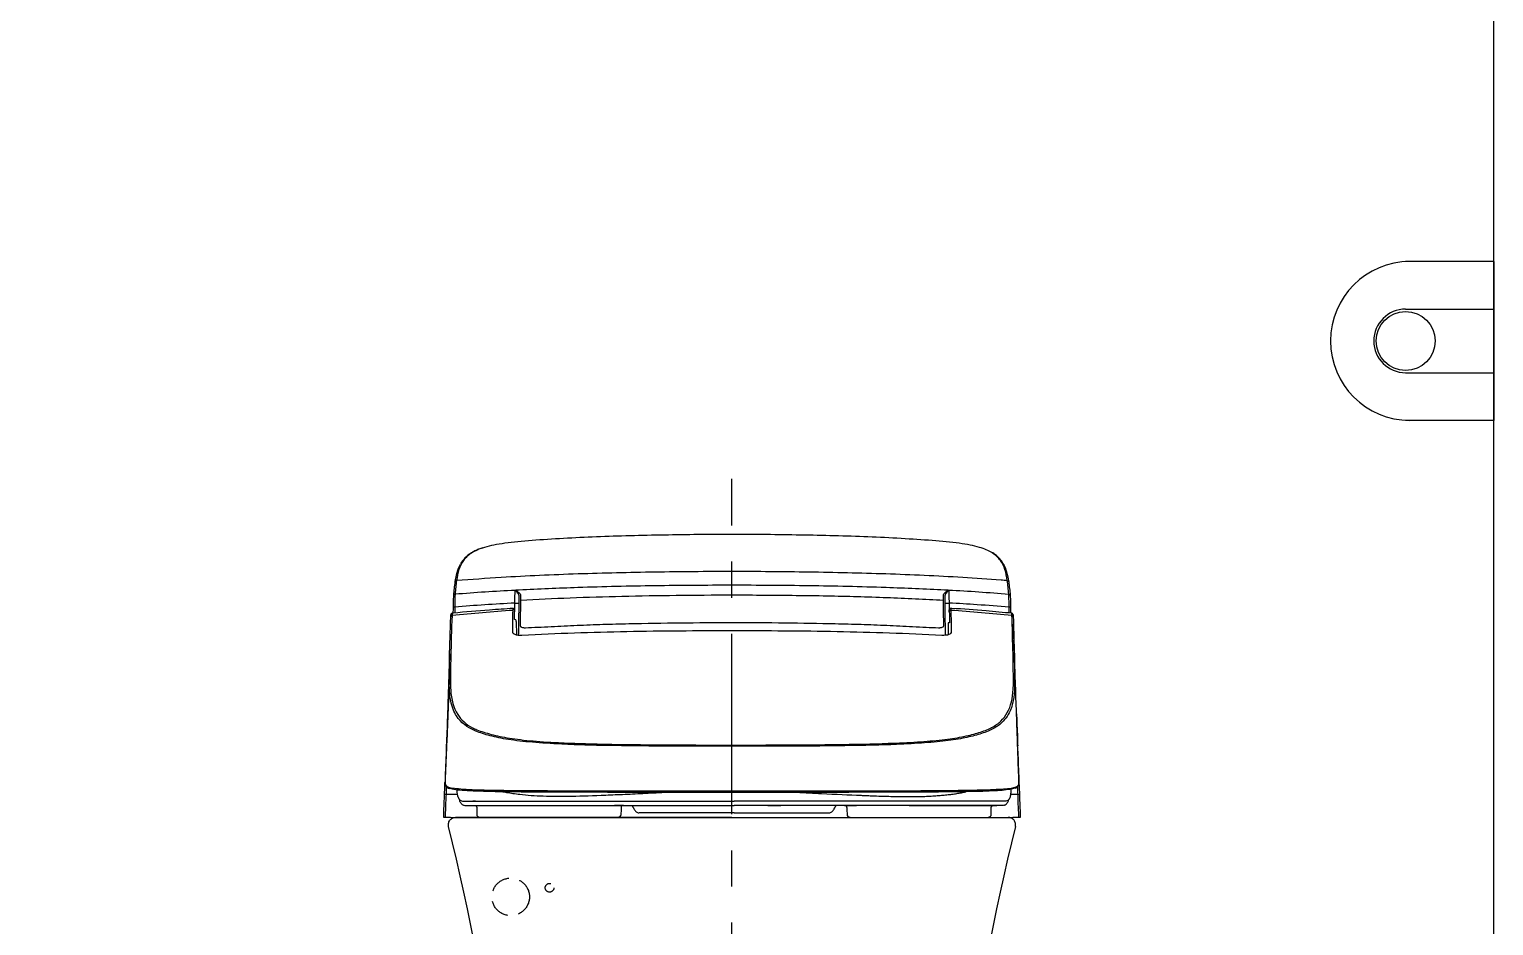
# Model space of a CAD drawing. Extents: x 5956 to 12061, y 2783 to 5292.
# Drawn here: x 7088 to 8102, y 3417 to 4038 of the extents above; entities that cross this region are included whole.
import ezdxf

# ---------------------------------------------------------------- set-up
doc = ezdxf.new("R2010")
doc.units = 0
doc.header["$LTSCALE"] = 20
doc.header["$MEASUREMENT"] = 0
doc.linetypes.add('CENTER', pattern=[2, 1.25, -0.25, 0.25, -0.25])
doc.linetypes.add('HIDDEN', pattern=[0.375, 0.25, -0.125])
doc.layers.get('0').update_dxf_attribs({"linetype": 'CONTINUOUS'})
for name, color, linetype in [('1', 7, 'CONTINUOUS'), ('4', 4, 'CONTINUOUS'), ('6', 6, 'CONTINUOUS'), ('66', 7, 'CONTINUOUS')]:
    doc.layers.add(name, color=color, linetype=linetype)

msp = doc.modelspace()

# ---------------------------------------------------------------- linework, layer by layer
at = {"color": 1, "linetype": 'CENTER', "ltscale": 5}
msp.add_line((7574.8, 3094), (7574.8, 3726.3), dxfattribs=at)
at = {"color": 7, "linetype": 'HIDDEN', "ltscale": 3}
for centre, radius in [((7421.6, 3436.8), 13), ((7448.5, 3443.1), 3)]:
    msp.add_circle(centre, radius, dxfattribs=at)
at = {"color": 7}
for centre, start, end in [((5830.3, 3098.5), 0.584, 14.0382), ((9319.4, 3098.5), 165.9618, 179.416)]:
    msp.add_arc(centre, 1595.9, start, end, dxfattribs=at)
msp.add_open_spline([(7378.5, 3485.6), (7378.5, 3485.9), (7378.4, 3486.6), (7378.5, 3487.7), (7378.8, 3488.8), (7379.4, 3489.9), (7380.3, 3490.7), (7381.3, 3491.3), (7382.4, 3491.7), (7383.1, 3491.8), (7383.4, 3491.8)], degree=3, knots=[0, 0, 0, 0, 0.114974, 0.238051, 0.367333, 0.500001, 0.632668, 0.76195, 0.885027, 1, 1, 1, 1], dxfattribs=at)
at = {"layer": '1', "color": 0, "linetype": 'Continuous'}
for p, q in [((7574.8, 3667.6), (7574.8, 3667.6)), ((7424.3, 3629), (7424.4, 3640.3)), ((7424.3, 3635.6), (7424.3, 3634.3)), ((7725.2, 3640.3), (7725.5, 3626.5)), ((7425.5, 3627.5), (7425.6, 3618.3)), ((7725.5, 3626.5), (7724.6, 3626.5)), ((7724.6, 3626.5), (7724.6, 3618.5)), ((7380.2, 3491.8), (7574.8, 3491.8)), ((7398.1, 3498.6), (7398.1, 3494)), ((7498, 3493.8), (7498.3, 3497)), ((7498.3, 3497), (7498.3, 3498.6)), ((7654.3, 3498.6), (7654.3, 3497)), ((7654.3, 3497), (7654.5, 3493.8)), ((7754.4, 3494), (7754.4, 3498.6))]:
    msp.add_line(p, q, dxfattribs=at)
for centre, start, end in [((7400.1, 3494), 180, 270), ((7496, 3494), 270, 355), ((7656.5, 3494), 185, 270), ((7752.4, 3494), 270, 0)]:
    msp.add_arc(centre, 2, start, end, dxfattribs=at)
for centre, major_axis, ratio, start_param, end_param in [((7383.2, 3645.7), (0.996, -0.085), 0.906954, 1.720585, 3.218825), ((7766.5, 3645.6), (-0.996, -0.085), 0.906975, 3.064339, 4.563118), ((7381.1, 3630.7), (0.999, -0.034), 0.896158, 1.691812, 3.142718), ((7382.9, 3637.5), (1, -0.014), 0.008726, 1.570915, 3.170336), ((7423.3, 3635.6), (-1, 0.017), 1, 3.141588, 4.82324), ((7424.4, 3640.3), (3, -0.04), 0.008726, 4.712497, 6.283185), ((7725.2, 3640.3), (-3, -0.04), 0.008726, 0, 1.570688), ((7726.3, 3635.6), (-1, -0.017), 1, 4.59077, 6.283184), ((7726.3, 3634.3), (1, 0.017), 0.905811, 1.496053, 3.141593), ((7766.7, 3637.5), (-1, -0.014), 0.008726, 3.112853, 4.71227), ((7768.6, 3630.7), (0.999, 0.034), 0.896158, 6.28206, 7.732966), ((7424, 3627.5), (1.5, 0.01), 0.99982, 6.280811, 7.85742), ((7376.8, 3507.7), (0.999, -0.039), 0.063377, 1.573245, 3.142595), ((7772.9, 3507.7), (-0.999, -0.039), 0.063377, 3.140591, 4.70994)]:
    msp.add_ellipse(centre, major_axis=major_axis, ratio=ratio, start_param=start_param, end_param=end_param, dxfattribs=at)
for points, knots in [([(7746.2, 3678.8), (7742.2, 3680), (7737.6, 3680.9), (7726.6, 3682.4), (7720.2, 3683), (7706.6, 3684.1), (7699.4, 3684.5), (7684.4, 3685.4), (7676.7, 3685.8), (7661.3, 3686.4), (7653.5, 3686.6), (7637.8, 3687.1), (7630, 3687.2), (7606.4, 3687.6), (7590.7, 3687.8), (7559.3, 3687.8), (7543.6, 3687.6), (7512.1, 3687.1), (7496.4, 3686.7), (7473.3, 3685.8), (7465.7, 3685.4), (7450.7, 3684.6), (7443.3, 3684.1), (7429.6, 3683), (7423.2, 3682.4), (7412.1, 3680.9), (7407.4, 3680), (7403.5, 3678.8)], [0, 0, 0, 0, 0.0625, 0.0625, 0.125, 0.125, 0.1875, 0.1875, 0.25, 0.25, 0.3125, 0.3125, 0.375, 0.375, 0.5, 0.5, 0.625, 0.625, 0.75, 0.75, 0.8125, 0.8125, 0.875, 0.875, 0.9375, 0.9375, 1, 1, 1, 1]), ([(7403.5, 3678.8), (7399.7, 3677.7), (7396.8, 3676.4), (7392.1, 3673.4), (7390.3, 3671.7), (7386.2, 3665.9), (7384.9, 3661.3), (7384.1, 3655.8)], [0, 0, 0, 0, 0.25, 0.25, 0.5, 0.5, 1, 1, 1, 1]), ([(7402.3, 3678.5), (7401.9, 3678.3), (7400.4, 3677.9), (7398, 3677), (7395.4, 3675.7), (7393, 3674.2), (7390.8, 3672.5), (7389, 3670.5), (7387.7, 3668.8), (7387.1, 3667.8), (7387, 3667.5)], [0, 0, 0, 0, 0.050617, 0.186187, 0.326082, 0.469861, 0.618907, 0.779893, 0.947737, 1, 1, 1, 1]), ([(7765.5, 3655.8), (7764.7, 3661.3), (7763.5, 3665.9), (7759.3, 3671.7), (7757.5, 3673.4), (7755, 3675), (7754.9, 3675.1), (7754.7, 3675.2)], [0, 0, 0, 0, 0.653192, 0.653192, 0.979788, 0.979788, 1, 1, 1, 1]), ([(7762.3, 3668.1), (7762.1, 3668.5), (7761.4, 3669.6), (7760, 3671.3), (7757.9, 3673.2), (7756.3, 3674.4), (7755.3, 3675), (7755.3, 3675)], [0, 0, 0, 0, 0.134632, 0.423435, 0.69843, 0.989, 1, 1, 1, 1]), ([(7765.5, 3655.8), (7764.1, 3655.9), (7762.6, 3656), (7752.3, 3656.8), (7743.5, 3657.4), (7716.9, 3659), (7699.1, 3659.8), (7663.6, 3661), (7645.9, 3661.4), (7610.3, 3661.9), (7592.6, 3662.1), (7557.1, 3662.1), (7539.3, 3661.9), (7503.8, 3661.4), (7486, 3661), (7450.5, 3659.8), (7432.8, 3659), (7404.7, 3657.3), (7394.4, 3656.6), (7384.1, 3655.8)], [0, 0, 0, 0, 0.011429, 0.011429, 0.081225, 0.081225, 0.220815, 0.220815, 0.360405, 0.360405, 0.499996, 0.499996, 0.639586, 0.639586, 0.779177, 0.779177, 0.918767, 0.918767, 1, 1, 1, 1]), ([(7382.2, 3645.7), (7382.3, 3647.3), (7382.5, 3648.9), (7382.8, 3652), (7383, 3653.5), (7383.2, 3654.9)], [0, 0, 0, 0, 0.500212, 0.500212, 1, 1, 1, 1]), ([(7384.1, 3655.8), (7384.1, 3655.8), (7384.1, 3655.8), (7383.9, 3654.4), (7383.7, 3652.9), (7383.4, 3649.8), (7383.2, 3648.2), (7383.1, 3646.6)], [0, 0, 0, 0, 0.000003, 0.000003, 0.500044, 0.500044, 1, 1, 1, 1]), ([(7427.5, 3649.4), (7441, 3650.2), (7454.6, 3650.7), (7485.9, 3651.8), (7503.7, 3652.2), (7539.2, 3652.7), (7557, 3652.8), (7592.6, 3652.8), (7610.4, 3652.7), (7646, 3652.2), (7663.8, 3651.8), (7695.1, 3650.7), (7708.6, 3650.2), (7722.1, 3649.4)], [0, 0, 0, 0, 0.137733, 0.137733, 0.318866, 0.318866, 0.5, 0.5, 0.681133, 0.681133, 0.862266, 0.862266, 1, 1, 1, 1]), ([(7766.5, 3646.5), (7766.4, 3648.2), (7766.2, 3649.8), (7765.9, 3652.9), (7765.7, 3654.4), (7765.5, 3655.8), (7765.5, 3655.8), (7765.5, 3655.8)], [0, 0, 0, 0, 0.499957, 0.499957, 0.999997, 0.999997, 1, 1, 1, 1]), ([(7766.5, 3654.9), (7766.7, 3653.5), (7766.8, 3652), (7767.2, 3648.9), (7767.3, 3647.3), (7767.5, 3645.7)], [0, 0, 0, 0, 0.499788, 0.499788, 1, 1, 1, 1]), ([(7381.9, 3637.5), (7381.9, 3639.2), (7382, 3640.9), (7382.1, 3643.8), (7382.1, 3644.9), (7382.2, 3645.7)], [0, 0, 0, 0, 0.5, 0.5, 1, 1, 1, 1]), ([(7383.1, 3646.6), (7383, 3645.8), (7383, 3644.5), (7382.9, 3641.3), (7382.9, 3639.4), (7382.9, 3637.5)], [0, 0, 0, 0, 0.5, 0.5, 1, 1, 1, 1]), ([(7424.4, 3640.3), (7424.5, 3642.2), (7424.5, 3644), (7424.6, 3647.2), (7424.7, 3648.5), (7424.7, 3649.3)], [0, 0, 0, 0, 0.5, 0.5, 1, 1, 1, 1]), ([(7424.7, 3649.3), (7425.6, 3648.8), (7426.5, 3648.2), (7427.9, 3647), (7428.4, 3646.3), (7428.4, 3645.5)], [0, 0, 0, 0, 0.5, 0.5, 1, 1, 1, 1]), ([(7427.5, 3644.7), (7427.5, 3645.6), (7427.1, 3646.4), (7426, 3648), (7425.4, 3648.7), (7424.7, 3649.3)], [0, 0, 0, 0, 0.5, 0.5, 1, 1, 1, 1]), ([(7721.2, 3642.1), (7714.8, 3642.4), (7701.7, 3643.1), (7681.8, 3643.9), (7661.4, 3644.6), (7640.5, 3645.1), (7619.1, 3645.4), (7597.2, 3645.6), (7569.5, 3645.7), (7536.6, 3645.5), (7499.2, 3644.9), (7463.3, 3643.8), (7439.8, 3642.7), (7428.4, 3642.1)], [0, 0, 0, 0, 0.066191, 0.133976, 0.203874, 0.275483, 0.348428, 0.423009, 0.499413, 0.631812, 0.760009, 0.882497, 1, 1, 1, 1]), ([(7428.4, 3645.5), (7428.4, 3645.3), (7428.4, 3645), (7428.4, 3644.3), (7428.4, 3643.8), (7428.4, 3643), (7428.4, 3642.5), (7428.4, 3642.1)], [0, 0, 0, 0, 0.251915, 0.251915, 0.625957, 0.625957, 1, 1, 1, 1]), ([(7721.2, 3645.5), (7721.2, 3646.3), (7721.7, 3647), (7723.1, 3648.2), (7724, 3648.8), (7724.9, 3649.3)], [0, 0, 0, 0, 0.5, 0.5, 1, 1, 1, 1]), ([(7721.2, 3642.1), (7721.2, 3642.4), (7721.2, 3642.7), (7721.2, 3643.8), (7721.2, 3644.7), (7721.2, 3645.5)], [0, 0, 0, 0, 0.251899, 0.251899, 1, 1, 1, 1]), ([(7724.9, 3649.3), (7724.3, 3648.7), (7723.6, 3648), (7722.6, 3646.4), (7722.1, 3645.6), (7722.2, 3644.7)], [0, 0, 0, 0, 0.5, 0.5, 1, 1, 1, 1]), ([(7724.9, 3649.3), (7724.9, 3648.5), (7725, 3647.2), (7725.1, 3644), (7725.1, 3642.2), (7725.2, 3640.3)], [0, 0, 0, 0, 0.5, 0.5, 1, 1, 1, 1]), ([(7766.7, 3637.5), (7766.7, 3639.4), (7766.7, 3641.3), (7766.6, 3644.5), (7766.6, 3645.7), (7766.5, 3646.5)], [0, 0, 0, 0, 0.5, 0.5, 1, 1, 1, 1]), ([(7767.5, 3645.7), (7767.5, 3644.9), (7767.6, 3643.8), (7767.7, 3640.9), (7767.7, 3639.2), (7767.7, 3637.5)], [0, 0, 0, 0, 0.5, 0.5, 1, 1, 1, 1]), ([(7381.8, 3566.7), (7380.3, 3570.3), (7379.5, 3574.4), (7379, 3582.5), (7379.1, 3586.2), (7379.1, 3594.1), (7379.2, 3598.2), (7379.4, 3611.3), (7379.7, 3620.8), (7380.1, 3630.7)], [0, 0, 0, 0, 0.255854, 0.255854, 0.44189, 0.44189, 0.627927, 0.627927, 1, 1, 1, 1]), ([(7381, 3631.6), (7380.6, 3621.7), (7380.3, 3612.2), (7380, 3599.2), (7380, 3595), (7379.9, 3587.2), (7379.8, 3583.5), (7380.5, 3573.3), (7382, 3567.7), (7387.3, 3559.3), (7390.7, 3556.3), (7395.2, 3553.9)], [0, 0, 0, 0, 0.261212, 0.261212, 0.391818, 0.391818, 0.522425, 0.522425, 0.783637, 0.783637, 1, 1, 1, 1]), ([(7380.9, 3633.1), (7380.8, 3633.1), (7380.7, 3633), (7380.4, 3632.9), (7380.3, 3632.7), (7380.2, 3632.6), (7380.1, 3632.4), (7380.1, 3632.3), (7380.1, 3632.3), (7380.1, 3632.2), (7380.1, 3632.2), (7380.1, 3632.2), (7380.1, 3632.2), (7380.1, 3632.1), (7380.1, 3632.1)], [0, 0, 0, 0, 0.10738, 0.207075, 0.291167, 0.361566, 0.417774, 0.456068, 0.4766, 0.494945, 0.521947, 0.577356, 0.756923, 1, 1, 1, 1]), ([(7423.2, 3636.5), (7417.8, 3636.2), (7404, 3635.3), (7389.9, 3634.1), (7381.3, 3633.2), (7381, 3633.2)], [0, 0, 0, 0, 0.385248, 0.978914, 1, 1, 1, 1]), ([(7766.7, 3637.5), (7759.3, 3638.1), (7751.9, 3638.6), (7738.1, 3639.5), (7731.6, 3639.9), (7725.2, 3640.3)], [0, 0, 0, 0, 0.535674, 0.535674, 1, 1, 1, 1]), ([(7768.7, 3633.2), (7762.7, 3633.7), (7748.9, 3635), (7734.8, 3636.1), (7726.6, 3636.6), (7726.4, 3636.6)], [0, 0, 0, 0, 0.422631, 0.982017, 1, 1, 1, 1]), ([(7767.7, 3637.5), (7767.7, 3636.8), (7767.8, 3636.2), (7767.8, 3634.7), (7767.8, 3634), (7767.8, 3633.2)], [0, 0, 0, 0, 0.46814, 0.46814, 1, 1, 1, 1]), ([(7769.5, 3632.1), (7769.5, 3632.1), (7769.5, 3632.1), (7769.5, 3632.2), (7769.5, 3632.2), (7769.5, 3632.2), (7769.5, 3632.3), (7769.5, 3632.4), (7769.4, 3632.6), (7769.3, 3632.8), (7769, 3633), (7768.8, 3633.1), (7768.7, 3633.1)], [0, 0, 0, 0, 0.217421, 0.441288, 0.500545, 0.534316, 0.555505, 0.579757, 0.643617, 0.773985, 0.887358, 1, 1, 1, 1]), ([(7428.1, 3624.5), (7428.2, 3624.5), (7428.2, 3624.3), (7428.4, 3624.1), (7428.8, 3623.8), (7429.5, 3623.5), (7430.3, 3623.3), (7430.8, 3623.2), (7431.3, 3623.1), (7431.7, 3623.1), (7431.8, 3623.1)], [0, 0, 0, 0, 0.092648, 0.192303, 0.3025, 0.586789, 0.698617, 0.817948, 0.923745, 1, 1, 1, 1]), ([(7720.2, 3617.8), (7708.1, 3618.5), (7696, 3619), (7671.8, 3619.8), (7659.7, 3620.1), (7623.3, 3620.9), (7599.1, 3621), (7550.6, 3621), (7526.3, 3620.9), (7490, 3620.1), (7477.8, 3619.8), (7453.6, 3619), (7441.5, 3618.5), (7429.4, 3617.8)], [0, 0, 0, 0, 0.125, 0.125, 0.25, 0.25, 0.5, 0.5, 0.75, 0.75, 0.875, 0.875, 1, 1, 1, 1]), ([(7431.8, 3623.1), (7434.7, 3623.3), (7440.6, 3623.6), (7452.5, 3624.1), (7467.6, 3624.9), (7482.5, 3625.5), (7494.4, 3625.8), (7524.2, 3626.5), (7563.2, 3626.9), (7610.9, 3626.7), (7637.7, 3626.2), (7655.3, 3625.8), (7667.2, 3625.5), (7682.1, 3624.9), (7697.1, 3624.1), (7709, 3623.5), (7715, 3623.3), (7717.8, 3623.1)], [0, 0, 0, 0, 0.029831, 0.062543, 0.125097, 0.187627, 0.218876, 0.250123, 0.499987, 0.628375, 0.749862, 0.781072, 0.812356, 0.874894, 0.937459, 0.970167, 1, 1, 1, 1]), ([(7717.8, 3623.1), (7718, 3623.1), (7718.3, 3623.1), (7718.8, 3623.2), (7719.4, 3623.3), (7720.1, 3623.5), (7720.9, 3623.8), (7721.4, 3624.2), (7721.5, 3624.4), (7721.5, 3624.5)], [0, 0, 0, 0, 0.075645, 0.181402, 0.299122, 0.412119, 0.695985, 0.857094, 1, 1, 1, 1]), ([(7379.6, 3618.5), (7379.6, 3618.5), (7379.6, 3618.5), (7379.6, 3618.4), (7379.6, 3618.4), (7379.6, 3618.2), (7379.6, 3618.1), (7379.6, 3617.9), (7379.6, 3617.8), (7379.6, 3617.6), (7379.6, 3617.5), (7379.6, 3617.3), (7379.6, 3617.2), (7379.6, 3617), (7379.6, 3616.9), (7379.6, 3616.7), (7379.6, 3616.6), (7379.6, 3616.5), (7379.6, 3616.5), (7379.6, 3616.5), (7379.6, 3616.5), (7379.6, 3616.5)], [0, 0, 0, 0, 0.107366, 0.107366, 0.214731, 0.214731, 0.322124, 0.322124, 0.429574, 0.429574, 0.537075, 0.537075, 0.6446, 0.6446, 0.752109, 0.752109, 0.85957, 0.85957, 0.966973, 0.966973, 1, 1, 1, 1]), ([(7429.4, 3617.8), (7427.6, 3617.7), (7425.9, 3617.9), (7423.5, 3618.9), (7422.9, 3619.6), (7423, 3620.3)], [0, 0, 0, 0, 0.5, 0.5, 1, 1, 1, 1]), ([(7726.7, 3620.3), (7726.7, 3619.6), (7726.1, 3618.9), (7723.8, 3618), (7722, 3617.7), (7720.2, 3617.8)], [0, 0, 0, 0, 0.5, 0.5, 1, 1, 1, 1]), ([(7754.8, 3554.1), (7757.1, 3555.4), (7759.2, 3556.8), (7764.6, 3562), (7767, 3566.4), (7769, 3574.5), (7769.4, 3577.4), (7769.8, 3583.7), (7769.7, 3587.1), (7769.6, 3598), (7769.5, 3606), (7769.2, 3614.6)], [0, 0, 0, 0, 0.137218, 0.137218, 0.424812, 0.424812, 0.568609, 0.568609, 0.712406, 0.712406, 1, 1, 1, 1]), ([(7770.1, 3613.5), (7770.4, 3604.9), (7770.5, 3596.9), (7770.6, 3586.1), (7770.6, 3582.6), (7770.2, 3576.3), (7769.8, 3573.4), (7768.8, 3569.4), (7768.4, 3568.1), (7768, 3566.9)], [0, 0, 0, 0, 0.444863, 0.444863, 0.667294, 0.667294, 0.889726, 0.889726, 1, 1, 1, 1]), ([(7770.1, 3613.5), (7770.1, 3613.7), (7770.1, 3613.8), (7770, 3614), (7769.9, 3614.2), (7769.8, 3614.4), (7769.7, 3614.4), (7769.4, 3614.5), (7769.3, 3614.6), (7769.2, 3614.6)], [0, 0, 0, 0, 0.266094, 0.266094, 0.532998, 0.532998, 0.785782, 0.785782, 1, 1, 1, 1]), ([(7771.5, 3573.7), (7771.4, 3575.9), (7771.4, 3578), (7770.9, 3591.3), (7770.5, 3602.4), (7770.1, 3613.5)], [0, 0, 0, 0, 0.16372, 0.16372, 1, 1, 1, 1]), ([(7379.2, 3605.1), (7379.1, 3600.1), (7378.9, 3595.2), (7378.6, 3585.5), (7378.4, 3580.7), (7378.1, 3571.9), (7378, 3567.7), (7377.7, 3560), (7377.6, 3556.6), (7377.5, 3553.6)], [0, 0, 0, 0, 0.25, 0.25, 0.5, 0.5, 0.75, 0.75, 1, 1, 1, 1]), ([(7379.1, 3595.9), (7379.1, 3593.8), (7379, 3590.1), (7378.9, 3584.5), (7378.7, 3579.4), (7378.5, 3573.4), (7378.3, 3566.5), (7377.9, 3558.5), (7377.6, 3550.4), (7377.2, 3541.4), (7376.8, 3531.4), (7376.4, 3522.7), (7376.2, 3517.6), (7376.1, 3516.1)], [0, 0, 0, 0, 0.119074, 0.200684, 0.275859, 0.345698, 0.44284, 0.5341, 0.622518, 0.710308, 0.82851, 0.948889, 1, 1, 1, 1]), ([(7574.8, 3541.1), (7563.4, 3541.1), (7552.3, 3541.1), (7535.9, 3541.1), (7530.5, 3541.2), (7519.8, 3541.2), (7514.5, 3541.3), (7499.3, 3541.4), (7489.8, 3541.6), (7476.6, 3541.8), (7472.4, 3542), (7464.4, 3542.2), (7460.6, 3542.4), (7449.5, 3542.9), (7442.8, 3543.3), (7430.4, 3544.4), (7424.9, 3545), (7417.7, 3546.1), (7415.4, 3546.5), (7411.2, 3547.4), (7409.3, 3547.9), (7403.7, 3549.3), (7400.4, 3550.4), (7391.4, 3554.1), (7387, 3557.5), (7383.2, 3563.5), (7382.4, 3565.1), (7381.8, 3566.7)], [0, 0, 0, 0, 0.09412, 0.09412, 0.14118, 0.14118, 0.18824, 0.18824, 0.282361, 0.282361, 0.329421, 0.329421, 0.376481, 0.376481, 0.470601, 0.470601, 0.564721, 0.564721, 0.611781, 0.611781, 0.658841, 0.658841, 0.752962, 0.752962, 0.941202, 0.941202, 1, 1, 1, 1]), ([(7768, 3566.9), (7766.5, 3563.2), (7764.5, 3560.1), (7759.8, 3555.7), (7757.6, 3554.2), (7752.6, 3551.6), (7749.7, 3550.5), (7743.4, 3548.6), (7740, 3547.7), (7732.2, 3546.1), (7727.7, 3545.4), (7717.7, 3544.2), (7712.1, 3543.7), (7699.9, 3542.9), (7693.2, 3542.5), (7682.5, 3542.1), (7678.9, 3542), (7671.1, 3541.8), (7667, 3541.7), (7654.3, 3541.5), (7645.3, 3541.4), (7631, 3541.2), (7626.1, 3541.2), (7616, 3541.2), (7611, 3541.1), (7595.7, 3541.1), (7585.4, 3541.1), (7574.8, 3541.1)], [0, 0, 0, 0, 0.130755, 0.130755, 0.217679, 0.217679, 0.304604, 0.304604, 0.391528, 0.391528, 0.478453, 0.478453, 0.565377, 0.565377, 0.652302, 0.652302, 0.695764, 0.695764, 0.739226, 0.739226, 0.826151, 0.826151, 0.869613, 0.869613, 0.913075, 0.913075, 1, 1, 1, 1]), ([(7773.1, 3527.8), (7773, 3531.8), (7772.7, 3540.8), (7772.3, 3551.8), (7772, 3558.7), (7772, 3560.7)], [0, 0, 0, 0, 0.360507, 0.814913, 1, 1, 1, 1]), ([(7377.5, 3553.6), (7377.3, 3550.3), (7377.2, 3547.1), (7377, 3540.9), (7376.9, 3537.9), (7376.6, 3530), (7376.4, 3526), (7376.2, 3520.4), (7376.2, 3518.4), (7376.1, 3515.7), (7376, 3514.9), (7376.4, 3514.3)], [0, 0, 0, 0, 0.125455, 0.125455, 0.250911, 0.250911, 0.501822, 0.501822, 0.752733, 0.752733, 1, 1, 1, 1]), ([(7395.2, 3553.9), (7396.1, 3553.5), (7397.1, 3553), (7401.1, 3551.3), (7404.5, 3550.3), (7410, 3548.8), (7411.9, 3548.4), (7416.1, 3547.5), (7418.3, 3547.1), (7425.5, 3546), (7431, 3545.3), (7443.3, 3544.2), (7450, 3543.8), (7461, 3543.3), (7464.9, 3543.2), (7472.8, 3542.9), (7477, 3542.8), (7490.2, 3542.5), (7499.6, 3542.3), (7514.7, 3542.2), (7520, 3542.1), (7530.6, 3542.1), (7536, 3542), (7552.4, 3542), (7563.5, 3541.9), (7574.8, 3541.9)], [0, 0, 0, 0, 0.041157, 0.041157, 0.161013, 0.161013, 0.22094, 0.22094, 0.280868, 0.280868, 0.400723, 0.400723, 0.520579, 0.520579, 0.580506, 0.580506, 0.640434, 0.640434, 0.760289, 0.760289, 0.820217, 0.820217, 0.880145, 0.880145, 1, 1, 1, 1]), ([(7574.8, 3541.9), (7585.3, 3541.9), (7595.7, 3542), (7610.9, 3542), (7615.9, 3542), (7625.9, 3542.1), (7630.8, 3542.1), (7645.1, 3542.3), (7654.1, 3542.4), (7666.7, 3542.6), (7670.8, 3542.7), (7678.5, 3542.9), (7682.2, 3543.1), (7692.8, 3543.5), (7699.4, 3543.8), (7711.6, 3544.7), (7717.2, 3545.2), (7727.2, 3546.4), (7731.6, 3547.1), (7739.4, 3548.7), (7742.7, 3549.6), (7749, 3551.5), (7751.9, 3552.6), (7754.5, 3554), (7754.7, 3554), (7754.8, 3554.1)], [0, 0, 0, 0, 0.110549, 0.110549, 0.165824, 0.165824, 0.221098, 0.221098, 0.331647, 0.331647, 0.386922, 0.386922, 0.442197, 0.442197, 0.552746, 0.552746, 0.663295, 0.663295, 0.773844, 0.773844, 0.884393, 0.884393, 0.994942, 0.994942, 1, 1, 1, 1]), ([(7773.4, 3514.6), (7773.6, 3515.2), (7773.5, 3516), (7773.5, 3518.5), (7773.4, 3520.4), (7773.3, 3524.3), (7773.2, 3525.9), (7773.1, 3527.7)], [0, 0, 0, 0, 0.380789, 0.380789, 0.794286, 0.794286, 1, 1, 1, 1]), ([(7773.5, 3516.6), (7773.5, 3516.6), (7773.5, 3516.6), (7773.5, 3516.9), (7773.5, 3517.7), (7773.5, 3519), (7773.4, 3520.4), (7773.4, 3521.4), (7773.4, 3521.7)], [0, 0, 0, 0, 0.058926, 0.262536, 0.473047, 0.694335, 0.93103, 1, 1, 1, 1]), ([(7375.8, 3507.7), (7375.9, 3510), (7375.9, 3512.2), (7376, 3514.7), (7376.1, 3515.4), (7376.1, 3516)], [0, 0, 0, 0, 0.710358, 0.710358, 1, 1, 1, 1]), ([(7376.4, 3514.3), (7376.5, 3513.7), (7376.7, 3513.3), (7377.3, 3512.7), (7378.1, 3512.2), (7378.7, 3512), (7379.2, 3511.9)], [0, 0, 0, 0, 0.005811, 0.414191, 0.824616, 1, 1, 1, 1]), ([(7376.4, 3514.3), (7376.4, 3514.3), (7376.4, 3514.3), (7377.2, 3513), (7379.3, 3512.5), (7386.1, 3511.6), (7390.9, 3511.3), (7400.2, 3510.9), (7403.6, 3510.8), (7411.1, 3510.7), (7415.4, 3510.6), (7425.4, 3510.5), (7431, 3510.5), (7443.6, 3510.4), (7450.4, 3510.3), (7465.1, 3510.3), (7472.9, 3510.3), (7490.5, 3510.3), (7500, 3510.3), (7520.1, 3510.2), (7530.8, 3510.2), (7552.5, 3510.2), (7563.6, 3510.2), (7574.8, 3510.2)], [0, 0, 0, 0, 0.001209, 0.001209, 0.167674, 0.167674, 0.334139, 0.334139, 0.417372, 0.417372, 0.500604, 0.500604, 0.583837, 0.583837, 0.66707, 0.66707, 0.750302, 0.750302, 0.833535, 0.833535, 0.916767, 0.916767, 1, 1, 1, 1]), ([(7574.8, 3509.1), (7563.6, 3509.1), (7552.5, 3509.1), (7530.9, 3509.1), (7520.2, 3509.1), (7500.2, 3509.1), (7490.7, 3509.2), (7473.2, 3509.2), (7465.4, 3509.2), (7450.8, 3509.3), (7444, 3509.3), (7431.5, 3509.4), (7425.9, 3509.4), (7416, 3509.6), (7411.8, 3509.6), (7404.3, 3509.8), (7400.9, 3509.9), (7391.7, 3510.2), (7386.9, 3510.5), (7381.7, 3511.2), (7380.2, 3511.5), (7379.2, 3511.9)], [0, 0, 0, 0, 0.090047, 0.090047, 0.180093, 0.180093, 0.27014, 0.27014, 0.360186, 0.360186, 0.450233, 0.450233, 0.54028, 0.54028, 0.630326, 0.630326, 0.720373, 0.720373, 0.900466, 0.900466, 1, 1, 1, 1]), ([(7385.1, 3506.4), (7385, 3506.7), (7384.9, 3507.1), (7384.6, 3508.4), (7384.5, 3509.5), (7384.5, 3510.8)], [0, 0, 0, 0, 0.317262, 0.317262, 1, 1, 1, 1]), ([(7534.4, 3509.3), (7532.9, 3509.2), (7526.3, 3508.9), (7514.9, 3508.3), (7500.6, 3507.6), (7482.8, 3506.9), (7467.3, 3506.3), (7453.5, 3506.2), (7444.1, 3506.4), (7435.5, 3506.8), (7426.9, 3507.7), (7420.6, 3508.6), (7417, 3509.3), (7416.1, 3509.4)], [0, 0, 0, 0, 0.02526, 0.114515, 0.204018, 0.294134, 0.474171, 0.563887, 0.654216, 0.742676, 0.835114, 0.958645, 1, 1, 1, 1]), ([(7574.8, 3510.2), (7585.3, 3510.2), (7595.8, 3510.2), (7616.2, 3510.2), (7626.1, 3510.2), (7645, 3510.3), (7654.2, 3510.3), (7666.7, 3510.3), (7670.7, 3510.3), (7678.4, 3510.3), (7682, 3510.3), (7692.6, 3510.3), (7699.3, 3510.3), (7711.7, 3510.4), (7717.4, 3510.4), (7727.6, 3510.5), (7732.2, 3510.6), (7740.3, 3510.7), (7743.8, 3510.8), (7753.5, 3511), (7758.7, 3511.3), (7766.9, 3511.9), (7769.8, 3512.3), (7772.5, 3513.4), (7773, 3513.9), (7773.4, 3514.5), (7773.4, 3514.6), (7773.4, 3514.6)], [0, 0, 0, 0, 0.076458, 0.076458, 0.152916, 0.152916, 0.229374, 0.229374, 0.267603, 0.267603, 0.305831, 0.305831, 0.382289, 0.382289, 0.458747, 0.458747, 0.535205, 0.535205, 0.611663, 0.611663, 0.764579, 0.764579, 0.917494, 0.917494, 0.993952, 0.993952, 1, 1, 1, 1]), ([(7770.9, 3512.1), (7770.8, 3512.1), (7770.7, 3512), (7768.9, 3511.3), (7766, 3510.9), (7757.8, 3510.2), (7752.6, 3510), (7743, 3509.7), (7739.6, 3509.7), (7731.5, 3509.5), (7726.9, 3509.5), (7716.7, 3509.4), (7711.1, 3509.3), (7698.8, 3509.3), (7692.2, 3509.2), (7681.6, 3509.2), (7678, 3509.2), (7670.4, 3509.2), (7666.4, 3509.2), (7653.9, 3509.2), (7644.8, 3509.1), (7625.9, 3509.1), (7616.1, 3509.1), (7595.7, 3509.1), (7585.3, 3509.1), (7574.8, 3509.1)], [0, 0, 0, 0, 0.008186, 0.008186, 0.173488, 0.173488, 0.338791, 0.338791, 0.421442, 0.421442, 0.504093, 0.504093, 0.586744, 0.586744, 0.669395, 0.669395, 0.710721, 0.710721, 0.752047, 0.752047, 0.834698, 0.834698, 0.917349, 0.917349, 1, 1, 1, 1]), ([(7619.7, 3509.2), (7625.5, 3508.9), (7631.3, 3508.6), (7646.6, 3507.9), (7655.8, 3507.4), (7665.3, 3507.1), (7666.4, 3507), (7668.4, 3506.9), (7669.4, 3506.9), (7672.5, 3506.8), (7674.5, 3506.7), (7677.4, 3506.6), (7678.4, 3506.6), (7680.3, 3506.5), (7681.2, 3506.5), (7684, 3506.4), (7685.8, 3506.4), (7688.5, 3506.3), (7689.4, 3506.3), (7691.1, 3506.3), (7692, 3506.3), (7694.6, 3506.3), (7696.2, 3506.3), (7701.2, 3506.3), (7704.4, 3506.3), (7708.1, 3506.4), (7708.9, 3506.4), (7710.3, 3506.5), (7711.1, 3506.5), (7713.2, 3506.6), (7714.6, 3506.7), (7716.7, 3506.9), (7717.3, 3506.9), (7718.6, 3507), (7719.3, 3507.1), (7720.6, 3507.2), (7721.2, 3507.2), (7722.5, 3507.4), (7723.1, 3507.4), (7724.3, 3507.6), (7724.9, 3507.6), (7726.1, 3507.8), (7726.6, 3507.8), (7728.3, 3508.1), (7729.4, 3508.2), (7731.1, 3508.5), (7731.6, 3508.6), (7732.6, 3508.7), (7733.2, 3508.8), (7734.2, 3509), (7734.6, 3509.1), (7735.6, 3509.3), (7736.1, 3509.3), (7736.6, 3509.5), (7736.7, 3509.5), (7736.8, 3509.5)], [0, 0, 0, 0, 0.103576, 0.103576, 0.28214, 0.28214, 0.30446, 0.30446, 0.326781, 0.326781, 0.371422, 0.371422, 0.393742, 0.393742, 0.416063, 0.416063, 0.460704, 0.460704, 0.483024, 0.483024, 0.505344, 0.505344, 0.549985, 0.549985, 0.639267, 0.639267, 0.661588, 0.661588, 0.683908, 0.683908, 0.728549, 0.728549, 0.750869, 0.750869, 0.77319, 0.77319, 0.79551, 0.79551, 0.817831, 0.817831, 0.840151, 0.840151, 0.862472, 0.862472, 0.907113, 0.907113, 0.929433, 0.929433, 0.951753, 0.951753, 0.974074, 0.974074, 0.996394, 0.996394, 1, 1, 1, 1]), ([(7767.6, 3506.3), (7767.7, 3506.7), (7767.8, 3507), (7768.1, 3508.5), (7768.2, 3509.7), (7768.1, 3511.2)], [0, 0, 0, 0, 0.300296, 0.300296, 1, 1, 1, 1]), ([(7770.9, 3512.1), (7771.6, 3512.3), (7772.2, 3512.6), (7772.9, 3513.3), (7773.2, 3513.9), (7773.4, 3514.6)], [0, 0, 0, 0, 0.300811, 0.686935, 1, 1, 1, 1]), ([(7773.5, 3518.1), (7773.5, 3517.3), (7773.5, 3515.8), (7773.7, 3512.2), (7773.8, 3510), (7773.9, 3507.7)], [0, 0, 0, 0, 0.5, 0.5, 1, 1, 1, 1]), ([(7375.2, 3491.8), (7375.2, 3492.4), (7375.2, 3493.1), (7375.3, 3496.4), (7375.4, 3499.1), (7375.6, 3503.7), (7375.7, 3505.7), (7375.8, 3507.7)], [0, 0, 0, 0, 0.124882, 0.124882, 0.624411, 0.624411, 1, 1, 1, 1]), ([(7376.8, 3507.7), (7376.6, 3504), (7376.5, 3500.3), (7376.3, 3495), (7376.2, 3493.4), (7376.1, 3491.8)], [0, 0, 0, 0, 0.697255, 0.697255, 1, 1, 1, 1]), ([(7385.1, 3506.4), (7385.2, 3505.9), (7385.3, 3505.3), (7385.8, 3504.6), (7386.5, 3503.8), (7387, 3503.6), (7387.5, 3503.4)], [0, 0, 0, 0, 0.065069, 0.451995, 0.824419, 1, 1, 1, 1]), ([(7387, 3502), (7387.3, 3501.5), (7387.7, 3501), (7388.2, 3500.7), (7389.1, 3500.3), (7389.1, 3500.3)], [0, 0, 0, 0, 0.170114, 0.906849, 1, 1, 1, 1]), ([(7387.5, 3503.4), (7388.4, 3503), (7389.5, 3503), (7394, 3503), (7398.3, 3503), (7406.8, 3503), (7409.9, 3503), (7417.1, 3503), (7421.2, 3503), (7430.6, 3503), (7435.9, 3503), (7447.7, 3503), (7454.2, 3503), (7468.4, 3503), (7476, 3503), (7488.6, 3503), (7493, 3503), (7502.2, 3503), (7507, 3503), (7521.9, 3503), (7532.2, 3503), (7548.5, 3503), (7554.1, 3503), (7565.2, 3503), (7570.7, 3503), (7576.3, 3503)], [0, 0, 0, 0, 0.090537, 0.090537, 0.27243, 0.27243, 0.363376, 0.363376, 0.454322, 0.454322, 0.545269, 0.545269, 0.636215, 0.636215, 0.727161, 0.727161, 0.772634, 0.772634, 0.818107, 0.818107, 0.909054, 0.909054, 0.954527, 0.954527, 1, 1, 1, 1]), ([(7389.1, 3500.3), (7389.6, 3500.1), (7390.1, 3500), (7392, 3500), (7393.5, 3500), (7398.8, 3500), (7403.6, 3500), (7415.6, 3500), (7422.9, 3500), (7442.1, 3500), (7453.9, 3500), (7474.6, 3500), (7482, 3500), (7498.4, 3500), (7507.2, 3500), (7525.8, 3500), (7535.7, 3500), (7555.7, 3500), (7565.9, 3500), (7576.3, 3500)], [0, 0, 0, 0, 0.048511, 0.048511, 0.13501, 0.13501, 0.308008, 0.308008, 0.481006, 0.481006, 0.654004, 0.654004, 0.740503, 0.740503, 0.827002, 0.827002, 0.913501, 0.913501, 1, 1, 1, 1]), ([(7397.4, 3499.9), (7397.4, 3499.9), (7397.4, 3499.9), (7397.4, 3499.9), (7397.6, 3499.8), (7397.7, 3499.6), (7397.9, 3499.4), (7398.1, 3499), (7398.1, 3498.8), (7398.1, 3498.6)], [0, 0, 0, 0, 0.03972, 0.228342, 0.39677, 0.551956, 0.701391, 0.850458, 1, 1, 1, 1]), ([(7443.5, 3500), (7444, 3500), (7444.9, 3500), (7446.9, 3500), (7448.6, 3500), (7449.8, 3500), (7449.9, 3500)], [0, 0, 0, 0, 0.234117, 0.468599, 0.932798, 1, 1, 1, 1]), ([(7493, 3500), (7493.8, 3500), (7495.3, 3500), (7497.1, 3500), (7498.5, 3500), (7499.7, 3500), (7500, 3500), (7498.3, 3500), (7495.6, 3500), (7493.8, 3500), (7493.4, 3500)], [0, 0, 0, 0, 0.096185, 0.192893, 0.287974, 0.382541, 0.569548, 0.762744, 0.952644, 1, 1, 1, 1]), ([(7498.3, 3498.5), (7498.3, 3498.6), (7498.3, 3498.6), (7498.3, 3498.7), (7498.3, 3499), (7498.4, 3499.2), (7498.5, 3499.5), (7498.4, 3499.6), (7498.4, 3499.6)], [0, 0, 0, 0, 0.025302, 0.052765, 0.119818, 0.323742, 0.638812, 1, 1, 1, 1]), ([(7765.1, 3503.4), (7764.3, 3503), (7763.1, 3503), (7758.7, 3503), (7754.4, 3503), (7745.9, 3503), (7742.8, 3503), (7735.6, 3503), (7731.5, 3503), (7722.1, 3503), (7716.8, 3503), (7705, 3503), (7698.4, 3503), (7684.2, 3503), (7676.6, 3503), (7664.1, 3503), (7659.7, 3503), (7650.5, 3503), (7645.6, 3503), (7630.8, 3503), (7620.4, 3503), (7604.2, 3503), (7598.6, 3503), (7587.5, 3503), (7582, 3503), (7576.3, 3503)], [0, 0, 0, 0, 0.089232, 0.089232, 0.271385, 0.271385, 0.362462, 0.362462, 0.453539, 0.453539, 0.544616, 0.544616, 0.635693, 0.635693, 0.72677, 0.72677, 0.772308, 0.772308, 0.817846, 0.817846, 0.908923, 0.908923, 0.954462, 0.954462, 1, 1, 1, 1]), ([(7763.4, 3500.3), (7763, 3500.1), (7762.4, 3500), (7760.5, 3500), (7759, 3500), (7753.7, 3500), (7748.9, 3500), (7737, 3500), (7729.6, 3500), (7710.5, 3500), (7698.6, 3500), (7677.9, 3500), (7670.5, 3500), (7654.2, 3500), (7645.3, 3500), (7626.7, 3500), (7616.8, 3500), (7596.8, 3500), (7586.6, 3500), (7576.3, 3500)], [0, 0, 0, 0, 0.048202, 0.048202, 0.134729, 0.134729, 0.307784, 0.307784, 0.480838, 0.480838, 0.653892, 0.653892, 0.740419, 0.740419, 0.826946, 0.826946, 0.913473, 0.913473, 1, 1, 1, 1]), ([(7599.6, 3500), (7602.3, 3500), (7605, 3500), (7607.9, 3500), (7608.3, 3500), (7608.6, 3500)], [0, 0, 0, 0, 0.876202, 0.876202, 1, 1, 1, 1]), ([(7659.5, 3500), (7659.5, 3500), (7659.5, 3500), (7659.5, 3500), (7659.5, 3500), (7659.5, 3500), (7659.5, 3500), (7659.5, 3500), (7659.5, 3500), (7659.4, 3500), (7659.2, 3500), (7658.5, 3500), (7657.2, 3500), (7654.9, 3500), (7653.7, 3500), (7653.2, 3500), (7653.2, 3500), (7653.2, 3500), (7653.2, 3500), (7653.2, 3500), (7653.2, 3500), (7653.2, 3500), (7653.2, 3500), (7653.2, 3500), (7653.1, 3500), (7653, 3500), (7652.9, 3500), (7652.7, 3500), (7652.8, 3500), (7653.4, 3500), (7654.2, 3500), (7654.6, 3500), (7654.6, 3500), (7654.6, 3500), (7654.6, 3500), (7654.6, 3500), (7654.6, 3500), (7654.6, 3500), (7654.6, 3500), (7654.7, 3500), (7654.8, 3500), (7655, 3500), (7655.4, 3500), (7656.4, 3500), (7658.2, 3500), (7660, 3500), (7661.1, 3500)], [0, 0, 0, 0, 0.000026, 0.000051, 0.000103, 0.000207, 0.000421, 0.00087, 0.001849, 0.004137, 0.010018, 0.026934, 0.081135, 0.178734, 0.35356, 0.353582, 0.353603, 0.353646, 0.353732, 0.353903, 0.354246, 0.354931, 0.356304, 0.359051, 0.36456, 0.37562, 0.397863, 0.442392, 0.52767, 0.622771, 0.707519, 0.707535, 0.70755, 0.707581, 0.707644, 0.707771, 0.708035, 0.708595, 0.709832, 0.712639, 0.718558, 0.729581, 0.7515, 0.792798, 0.884389, 1, 1, 1, 1]), ([(7654, 3499.8), (7654, 3499.7), (7653.9, 3499.7), (7654, 3499.4), (7654.2, 3499.1), (7654.2, 3498.8), (7654.3, 3498.6), (7654.3, 3498.5)], [0, 0, 0, 0, 0.246361, 0.582623, 0.827082, 0.920943, 1, 1, 1, 1]), ([(7709.1, 3500), (7708.5, 3500), (7707.3, 3500), (7705.4, 3500), (7703.6, 3500), (7701.7, 3500), (7699.9, 3500), (7698.5, 3500), (7697.8, 3500), (7697.6, 3500)], [0, 0, 0, 0, 0.158727, 0.316352, 0.473364, 0.630169, 0.787141, 0.944692, 1, 1, 1, 1]), ([(7754.4, 3498.6), (7754.4, 3498.8), (7754.4, 3499), (7754.6, 3499.4), (7754.8, 3499.6), (7755, 3499.8), (7755.1, 3499.9), (7755.1, 3499.9), (7755.1, 3499.9)], [0, 0, 0, 0, 0.148064, 0.295657, 0.443614, 0.597267, 0.764029, 1, 1, 1, 1]), ([(7763.4, 3500.3), (7763.4, 3500.3), (7764.5, 3500.8), (7765, 3501.2), (7765.2, 3501.5), (7765.5, 3502)], [0, 0, 0, 0, 0.254006, 0.934694, 1, 1, 1, 1]), ([(7765.1, 3503.4), (7765.1, 3503.4), (7766, 3503.6), (7766.6, 3504.2), (7767.2, 3505.1), (7767.5, 3505.7), (7767.6, 3506.3)], [0, 0, 0, 0, 0.067813, 0.436483, 0.825148, 1, 1, 1, 1]), ([(7773.5, 3491.8), (7773.4, 3493.4), (7773.4, 3495), (7773.1, 3500.3), (7773, 3504), (7772.9, 3507.7)], [0, 0, 0, 0, 0.302745, 0.302745, 1, 1, 1, 1]), ([(7773.9, 3507.7), (7773.9, 3507.1), (7773.9, 3506.4), (7774, 3503.1), (7774.1, 3500.4), (7774.3, 3497.4), (7774.3, 3497), (7774.4, 3495), (7774.4, 3493.4), (7774.5, 3491.8)], [0, 0, 0, 0, 0.124882, 0.124882, 0.624411, 0.624411, 0.698332, 0.698332, 1, 1, 1, 1]), ([(7773.9, 3507.3), (7773.9, 3507.3), (7773.9, 3507.3), (7773.9, 3507.3), (7773.9, 3507.3)], [0, 0, 0, 0, 0.134486, 1, 1, 1, 1]), ([(7376.1, 3491.8), (7376, 3491.8), (7375.9, 3491.8), (7375.7, 3491.8), (7375.6, 3491.8), (7375.4, 3491.8), (7375.4, 3491.8), (7375.2, 3491.8), (7375.2, 3491.8), (7375.2, 3491.8), (7375.2, 3491.8), (7375.2, 3491.8)], [0, 0, 0, 0, 0.214355, 0.214355, 0.428723, 0.428723, 0.642914, 0.642914, 0.857233, 0.857233, 1, 1, 1, 1]), ([(7507, 3497.6), (7507.2, 3497.2), (7507.7, 3496.5), (7508.5, 3495.7), (7509.5, 3495.2), (7510.1, 3495), (7510.4, 3495)], [0, 0, 0, 0, 0.239637, 0.485568, 0.738771, 1, 1, 1, 1]), ([(7576.3, 3495), (7572.8, 3495), (7569.4, 3495), (7562.6, 3495), (7559.2, 3495), (7549.3, 3495), (7543.2, 3495), (7531.7, 3495), (7526.7, 3495), (7520.2, 3495), (7518.3, 3495), (7514.4, 3495), (7512.4, 3495), (7510.6, 3495)], [0, 0, 0, 0, 0.125, 0.125, 0.25, 0.25, 0.5, 0.5, 0.75, 0.75, 0.875, 0.875, 1, 1, 1, 1]), ([(7574.8, 3491.8), (7584.3, 3491.8), (7593.7, 3491.8), (7607.5, 3491.8), (7612.1, 3491.8), (7621.1, 3491.8), (7625.6, 3491.8), (7638.8, 3491.8), (7647.1, 3491.8), (7662.9, 3491.8), (7670.3, 3491.8), (7690.6, 3491.8), (7702.4, 3491.8), (7723, 3491.8), (7731.3, 3491.8), (7741, 3491.8), (7743.9, 3491.8), (7749.4, 3491.8), (7751.9, 3491.8), (7758.5, 3491.8), (7762, 3491.8), (7767, 3491.8), (7768.6, 3491.8), (7769.5, 3491.8), (7769.5, 3491.8), (7769.4, 3491.8)], [0, 0, 0, 0, 0.066852, 0.066852, 0.100279, 0.100279, 0.133705, 0.133705, 0.200557, 0.200557, 0.26741, 0.26741, 0.401115, 0.401115, 0.53482, 0.53482, 0.601672, 0.601672, 0.668524, 0.668524, 0.802229, 0.802229, 0.935934, 0.935934, 1, 1, 1, 1]), ([(7576.3, 3495), (7579.7, 3495), (7583.1, 3495), (7589.9, 3495), (7593.3, 3495), (7603.2, 3495), (7609.4, 3495), (7620.8, 3495), (7625.8, 3495), (7632.3, 3495), (7634.3, 3495), (7638.2, 3495), (7640.1, 3495), (7641.9, 3495)], [0, 0, 0, 0, 0.125, 0.125, 0.25, 0.25, 0.5, 0.5, 0.75, 0.75, 0.875, 0.875, 1, 1, 1, 1]), ([(7642.1, 3495), (7642.4, 3495), (7643.1, 3495.2), (7644, 3495.7), (7644.8, 3496.5), (7645.3, 3497.2), (7645.5, 3497.6)], [0, 0, 0, 0, 0.261229, 0.514432, 0.760363, 1, 1, 1, 1]), ([(7774.5, 3491.8), (7774.5, 3491.8), (7774.5, 3491.8), (7774.4, 3491.8), (7774.3, 3491.8), (7774.2, 3491.8), (7774.1, 3491.8), (7773.9, 3491.8), (7773.8, 3491.8), (7773.6, 3491.8), (7773.6, 3491.8), (7773.5, 3491.8)], [0, 0, 0, 0, 0.215031, 0.215031, 0.430091, 0.430091, 0.644731, 0.644731, 0.858979, 0.858979, 1, 1, 1, 1])]:
    msp.add_open_spline(points, degree=3, knots=knots, dxfattribs=at)
for points, degree in [([(7754.7, 3675.2), (7752.4, 3676.6), (7749.7, 3677.8), (7746.2, 3678.8)], 3), ([(7383.2, 3654.9), (7383.8, 3659.6), (7384.9, 3663.6), (7386.8, 3667.1)], 3), ([(7762.4, 3667.7), (7764.7, 3664.1), (7765.7, 3659.8), (7766.5, 3654.9)], 3), ([(7384.1, 3655.8), (7383.6, 3655.8), (7383.2, 3655.4), (7383.2, 3654.9)], 3), ([(7765.5, 3655.8), (7766, 3655.8), (7766.4, 3655.3), (7766.5, 3654.9)], 3), ([(7383.1, 3646.6), (7397, 3647.7), (7410.8, 3648.6), (7424.7, 3649.3)], 3), ([(7424.7, 3649.3), (7425.7, 3649.3), (7426.6, 3649.4), (7427.5, 3649.4)], 3), ([(7427.2, 3623.6), (7427.3, 3629.3), (7427.4, 3635.1), (7427.4, 3641.2)], 3), ([(7427.4, 3641.2), (7427.4, 3642.4), (7427.5, 3643.5), (7427.5, 3644.7)], 3), ([(7428.4, 3642.1), (7428.3, 3636), (7428.2, 3630.2), (7428.1, 3624.5)], 3), ([(7721.5, 3624.5), (7721.4, 3630.2), (7721.3, 3636), (7721.2, 3642.1)], 3), ([(7722.1, 3649.5), (7723, 3649.4), (7724, 3649.4), (7724.9, 3649.3)], 3), ([(7722.2, 3644.7), (7722.2, 3643.5), (7722.2, 3642.4), (7722.2, 3641.2)], 3), ([(7722.2, 3641.2), (7722.3, 3635.1), (7722.3, 3629.3), (7722.4, 3623.6)], 3), ([(7724.9, 3649.3), (7738.8, 3648.6), (7752.7, 3647.6), (7766.5, 3646.5)], 3), ([(7380.1, 3632.1), (7380.1, 3632.2), (7380.1, 3632.2), (7380.1, 3632.2)], 3), ([(7380.1, 3630.7), (7380.1, 3631.4), (7380.1, 3631.9), (7380.1, 3632.1)], 3), ([(7423.2, 3635.2), (7409.1, 3634.2), (7395, 3633.1), (7381, 3631.6)], 3), ([(7381, 3633.1), (7381, 3633.1), (7381, 3632.6), (7381, 3631.6)], 3), ([(7381.8, 3633.3), (7381.9, 3634.7), (7381.9, 3636.1), (7381.9, 3637.5)], 3), ([(7382.9, 3637.5), (7382.9, 3636.1), (7382.9, 3634.7), (7382.8, 3633.4)], 3), ([(7424.4, 3640.3), (7410.6, 3639.5), (7396.7, 3638.6), (7382.9, 3637.5)], 3), ([(7423, 3620.3), (7423.1, 3625.1), (7423.1, 3630.1), (7423.2, 3635.2)], 3), ([(7423.2, 3635.2), (7423.3, 3636.1), (7423.3, 3636.6), (7423.3, 3636.6)], 3), ([(7725.3, 3634.3), (7725.3, 3635.1), (7725.3, 3635.6), (7725.3, 3635.6)], 3), ([(7726.4, 3636.6), (7726.4, 3636.6), (7726.4, 3636.1), (7726.4, 3635.2)], 3), ([(7726.4, 3635.2), (7726.5, 3630.1), (7726.6, 3625.1), (7726.7, 3620.3)], 3), ([(7768.7, 3631.6), (7754.6, 3633.1), (7740.5, 3634.2), (7726.4, 3635.2)], 3), ([(7766.8, 3633.3), (7766.8, 3634.7), (7766.8, 3636.1), (7766.7, 3637.5)], 3), ([(7768.7, 3631.6), (7768.6, 3632.6), (7768.6, 3633.1), (7768.6, 3633.1)], 3), ([(7769.2, 3614.6), (7769.1, 3620), (7768.9, 3625.7), (7768.7, 3631.6)], 3), ([(7769.5, 3632.1), (7769.5, 3631.9), (7769.6, 3631.4), (7769.6, 3630.7)], 3), ([(7769.6, 3630.7), (7769.8, 3624.8), (7770, 3619.1), (7770.1, 3613.5)], 3), ([(7427.1, 3618), (7427.2, 3619.9), (7427.2, 3621.8), (7427.2, 3623.6)], 3), ([(7722.4, 3623.6), (7722.4, 3621.8), (7722.5, 3619.9), (7722.5, 3618)], 3), ([(7771.5, 3573.7), (7770.6, 3599.5), (7769.8, 3625.6)], 2), ([(7772, 3560.7), (7771.8, 3565.1), (7771.7, 3569.4), (7771.5, 3573.7)], 3), ([(7771.9, 3563.6), (7772, 3561.6), (7772, 3559.6), (7772.1, 3557.7)], 3), ([(7772.1, 3557.7), (7772.4, 3552), (7772.5, 3546.4), (7772.7, 3541.1)], 3), ([(7772.8, 3537.7), (7773, 3530.7), (7773.2, 3524.1), (7773.5, 3518.1)], 3), ([(7377, 3513.2), (7376.9, 3511.6), (7376.8, 3509.7), (7376.8, 3507.7)], 3), ([(7772.9, 3507.7), (7772.8, 3509.7), (7772.7, 3511.5), (7772.7, 3513.2)], 3), ([(7384.8, 3507.8), (7382.1, 3507.8), (7379.5, 3507.7), (7376.8, 3507.7)], 3), ([(7387, 3502), (7386.6, 3502.5), (7386.3, 3503.2), (7386.1, 3504.2)], 3), ([(7394.3, 3500), (7422.2, 3500), (7450, 3500)], 2), ([(7397.3, 3503), (7396.6, 3503), (7396, 3503), (7395.3, 3503)], 3), ([(7426.2, 3500), (7432, 3500), (7437.7, 3500), (7443.5, 3500)], 3), ([(7505.7, 3500), (7507, 3497.6)], 1), ([(7645.5, 3497.6), (7646.9, 3500)], 1), ([(7657.8, 3500), (7656.7, 3500), (7655.4, 3500), (7654.2, 3500)], 3), ([(7697.5, 3500), (7727.8, 3500), (7758.2, 3500)], 2), ([(7726.3, 3500), (7720.5, 3500), (7714.8, 3500), (7709.1, 3500)], 3), ([(7761.2, 3503), (7760.4, 3503), (7759.5, 3503), (7758.5, 3503)], 3), ([(7765.5, 3502), (7765.9, 3502.4), (7766.2, 3503.1), (7766.4, 3504)], 3), ([(7772.9, 3507.7), (7771.2, 3507.7), (7769.5, 3507.7), (7767.8, 3507.8)], 3), ([(7380, 3491.8), (7376.1, 3491.8)], 1), ([(7773.5, 3491.8), (7769.7, 3491.8)], 1)]:
    msp.add_open_spline(points, degree=degree, dxfattribs=at)
at = {"layer": '4'}
for p, q in [((8102.3, 3876.8), (8041.3, 3876.8)), ((8102.3, 3876.8), (8102.3, 3766.8)), ((8041.3, 3843.8), (8102.3, 3843.8)), ((8041.3, 3799.8), (8102.3, 3799.8)), ((8102.3, 3766.8), (8041.3, 3766.8))]:
    msp.add_line(p, q, dxfattribs=at)
msp.add_circle((8041.3, 3821.8), 20.4, dxfattribs=at)
for centre, radius in [((8044.3, 3821.8), 55), ((8041.3, 3821.8), 22)]:
    msp.add_arc(centre, radius, 90, 270, dxfattribs=at)
at = {"layer": '6'}
msp.add_lwpolyline([(7174.8, 5036.8), (6174.8, 5036.8), (6174.8, 3111.8), (8102.3, 3111.8), (8102.3, 4136.8)], dxfattribs=at)
at = {"layer": '66', "color": 7, "linetype": 'Continuous'}
for points, degree, knots in [([(7574.8, 3491.8), (7546.1, 3491.8), (7519.5, 3491.8), (7503.7, 3491.8), (7488.8, 3491.8), (7481.5, 3491.8), (7474.5, 3491.8), (7463.4, 3491.8), (7453.1, 3491.8), (7443.1, 3491.8), (7434.8, 3491.8), (7422.9, 3491.8), (7414.3, 3491.8), (7404.9, 3491.8), (7398.1, 3491.8), (7391.6, 3491.8), (7387.9, 3491.8), (7387.3, 3491.8), (7383.4, 3491.8)], 2, [0, 0, 0, 0.1324372, 0.1324372, 0.2207287, 0.2207287, 0.2648745, 0.2648745, 0.3405529, 0.3405529, 0.4162313, 0.4162313, 0.5297489, 0.5297489, 0.6621861, 0.6621861, 0.7946234, 0.7946234, 0.8178923, 0.8178923, 0.8178923]), ([(7574.8, 3491.8), (7603.6, 3491.8), (7630.1, 3491.8), (7645.9, 3491.8), (7660.8, 3491.8), (7668.1, 3491.8), (7675.1, 3491.8), (7686.2, 3491.8), (7696.6, 3491.8), (7706.6, 3491.8), (7714.9, 3491.8), (7726.8, 3491.8), (7735.3, 3491.8), (7744.7, 3491.8), (7751.5, 3491.8), (7758.1, 3491.8), (7761.7, 3491.8), (7762.4, 3491.8), (7766.2, 3491.8)], 2, [0, 0, 0, 0.1324372, 0.1324372, 0.2207287, 0.2207287, 0.2648745, 0.2648745, 0.3405529, 0.3405529, 0.4162313, 0.4162313, 0.5297489, 0.5297489, 0.6621861, 0.6621861, 0.7946234, 0.7946234, 0.8188389, 0.8188389, 0.8188389]), ([(7771.1, 3485.6), (7771.2, 3485.9), (7771.3, 3486.6), (7771.2, 3487.7), (7770.8, 3488.8), (7770.2, 3489.9), (7769.3, 3490.7), (7768.3, 3491.3), (7767.3, 3491.7), (7766.6, 3491.8), (7766.2, 3491.8)], 3, [0, 0, 0, 0, 0.114974, 0.238051, 0.367333, 0.500001, 0.632668, 0.76195, 0.885027, 1, 1, 1, 1])]:
    msp.add_open_spline(points, degree=degree, knots=knots, dxfattribs=at)

doc.saveas('drawing.dxf')
